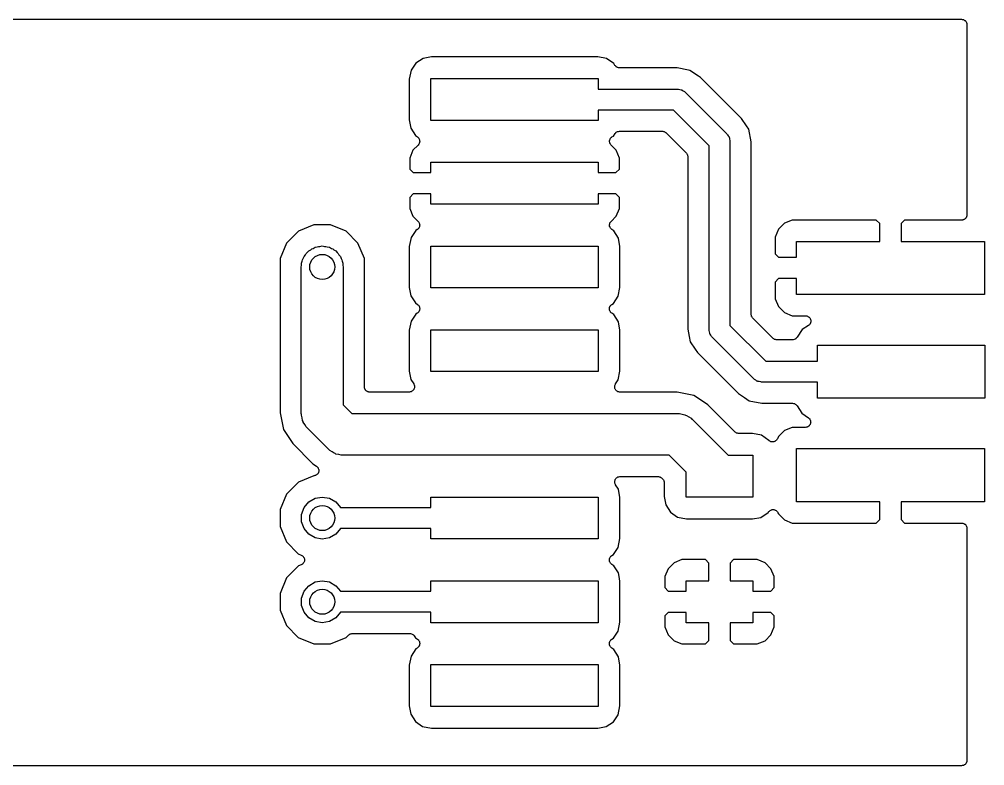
# Model space of a CAD drawing. Extents: x 102 to 201.3, y -111.4 to -93.6.
# Drawn here: x 178.26 to 201.34, y -111.42 to -93.58 of the extents above; entities that cross this region are included whole.
import ezdxf

# ---------------------------------------------------------------- set-up
doc = ezdxf.new("R2010")
doc.units = 0
doc.header["$MEASUREMENT"] = 0
doc.layers.add('BLACK', color=7, linetype='CONTINUOUS')

msp = doc.modelspace()

# ---------------------------------------------------------------- linework, layer by layer
at = {"layer": 'Black'}
for p, q in [((166.951, -93.583), (200.79, -93.583)), ((200.79, -93.583), (200.801, -93.5849)), ((200.801, -93.5849), (200.812, -93.5849)), ((200.812, -93.5849), (200.822, -93.5887)), ((200.822, -93.5887), (200.833, -93.5907)), ((200.833, -93.5907), (200.843, -93.5962)), ((200.843, -93.5962), (200.853, -93.6)), ((200.853, -93.6), (200.862, -93.6072)), ((200.862, -93.6072), (200.872, -93.6127)), ((200.872, -93.6127), (200.879, -93.6212)), ((200.879, -93.6212), (200.887, -93.6284)), ((200.887, -93.6284), (200.893, -93.638)), ((200.893, -93.638), (200.9, -93.6465)), ((200.9, -93.6465), (200.904, -93.6569)), ((200.904, -93.6569), (200.909, -93.6666)), ((200.909, -93.6666), (200.911, -93.6775)), ((200.911, -93.6775), (200.915, -93.6879)), ((200.915, -93.6879), (200.915, -93.6991)), ((200.915, -93.6991), (200.917, -93.71)), ((200.917, -93.71), (200.917, -98.2535)), ((187.739, -94.6288), (187.623, -94.7985)), ((187.913, -94.5171), (187.739, -94.6288)), ((188.112, -94.4796), (187.913, -94.5171)), ((192.087, -94.4796), (188.112, -94.4796)), ((192.301, -94.5229), (192.087, -94.4796)), ((192.471, -94.6389), (192.301, -94.5229)), ((192.5, -94.6837), (192.471, -94.6389)), ((187.623, -94.7985), (187.58, -95.0127)), ((192.513, -94.6977), (192.5, -94.6837)), ((192.525, -94.7123), (192.513, -94.6977)), ((192.528, -94.7138), (192.525, -94.7123)), ((192.53, -94.7161), (192.528, -94.7138)), ((192.547, -94.7248), (192.53, -94.7161)), ((192.563, -94.7343), (192.547, -94.7248)), ((192.566, -94.7349), (192.563, -94.7343)), ((192.569, -94.7363), (192.566, -94.7349)), ((192.588, -94.7387), (192.569, -94.7363)), ((192.607, -94.742), (192.588, -94.7387)), ((193.987, -94.742), (192.607, -94.742)), ((194.258, -94.7957), (193.987, -94.742)), ((194.289, -94.802), (194.258, -94.7957)), ((194.258, -94.7957), (194.258, -94.7957)), ((194.497, -94.9406), (194.289, -94.802)), ((187.58, -95.0127), (187.58, -95.9882)), ((188.1, -96), (188.1, -95)), ((188.1, -95), (192.1, -95)), ((192.1, -95), (192.1, -95.25)), ((194.545, -94.9729), (194.497, -94.9406)), ((195.527, -95.9552), (194.545, -94.9729)), ((192.1, -95.25), (194, -95.25)), ((194, -95.25), (194.011, -95.2519)), ((194.011, -95.2519), (194.022, -95.251)), ((194.022, -95.251), (194.053, -95.2594)), ((194.053, -95.2594), (194.086, -95.2651)), ((194.086, -95.2651), (194.095, -95.2706)), ((194.095, -95.2706), (194.106, -95.2734)), ((194.106, -95.2734), (194.132, -95.2922)), ((194.132, -95.2922), (194.161, -95.3085)), ((194.161, -95.3085), (194.168, -95.3169)), ((194.168, -95.3169), (194.177, -95.3232)), ((194.177, -95.3232), (195.177, -96.3232)), ((193.896, -95.75), (192.1, -95.75)), ((192.1, -95.75), (192.1, -96)), ((194.75, -96.6036), (193.896, -95.75)), ((187.58, -95.9882), (187.617, -96.1875)), ((192.1, -96), (188.1, -96)), ((195.642, -96.1272), (195.527, -95.9552)), ((187.617, -96.1875), (187.729, -96.3611)), ((192.567, -96.2648), (192.571, -96.2627)), ((192.571, -96.2627), (192.588, -96.261)), ((192.588, -96.261), (192.605, -96.258)), ((192.605, -96.258), (193.633, -96.258)), ((193.633, -96.258), (193.639, -96.259)), ((193.639, -96.259), (193.644, -96.2585)), ((193.644, -96.2585), (193.661, -96.2628)), ((193.661, -96.2628), (193.677, -96.2657)), ((195.698, -96.2109), (195.642, -96.1272)), ((195.758, -96.5125), (195.698, -96.2109)), ((187.729, -96.3611), (187.776, -96.3931)), ((187.776, -96.3931), (187.776, -96.3936)), ((187.776, -96.3936), (187.777, -96.3939)), ((187.777, -96.3939), (187.792, -96.409)), ((187.792, -96.409), (187.807, -96.4239)), ((187.807, -96.4239), (187.808, -96.4246)), ((187.808, -96.4246), (187.808, -96.4251)), ((187.808, -96.4251), (187.817, -96.4445)), ((187.817, -96.4445), (187.826, -96.4637)), ((187.826, -96.4637), (187.826, -96.4644)), ((187.826, -96.4644), (187.827, -96.4651)), ((187.827, -96.4651), (187.829, -96.4864)), ((187.829, -96.4864), (187.831, -96.5076)), ((192.37, -96.5052), (192.373, -96.4857)), ((192.373, -96.4857), (192.374, -96.4662)), ((192.374, -96.4662), (192.375, -96.4639)), ((192.375, -96.4639), (192.376, -96.4614)), ((192.376, -96.4614), (192.385, -96.444)), ((192.385, -96.444), (192.393, -96.4262)), ((192.393, -96.4262), (192.395, -96.4244)), ((192.395, -96.4244), (192.396, -96.4222)), ((192.396, -96.4222), (192.41, -96.4089)), ((192.41, -96.4089), (192.424, -96.395)), ((192.424, -96.395), (192.427, -96.394)), ((192.427, -96.394), (192.428, -96.3923)), ((192.428, -96.3923), (192.461, -96.3712)), ((192.461, -96.3712), (192.501, -96.3134)), ((192.501, -96.3134), (192.513, -96.301)), ((192.513, -96.301), (192.524, -96.2877)), ((192.524, -96.2877), (192.528, -96.2853)), ((192.528, -96.2853), (192.531, -96.2818)), ((192.531, -96.2818), (192.547, -96.2743)), ((192.547, -96.2743), (192.562, -96.2657)), ((192.562, -96.2657), (192.567, -96.2648)), ((193.677, -96.2657), (193.682, -96.2685)), ((193.682, -96.2685), (193.687, -96.2699)), ((193.687, -96.2699), (193.701, -96.2794)), ((193.701, -96.2794), (193.715, -96.2877)), ((193.715, -96.2877), (193.719, -96.292)), ((193.719, -96.292), (193.723, -96.2952)), ((193.723, -96.2952), (194.205, -96.7768)), ((195.177, -96.3232), (195.183, -96.3322)), ((195.183, -96.3322), (195.192, -96.3393)), ((195.192, -96.3393), (195.208, -96.3676)), ((195.208, -96.3676), (195.227, -96.3943)), ((195.227, -96.3943), (195.229, -96.405)), ((195.229, -96.405), (195.235, -96.4145)), ((195.235, -96.4145), (195.241, -96.4467)), ((195.241, -96.4467), (195.249, -96.4782)), ((195.249, -96.4782), (195.248, -96.4892)), ((195.248, -96.4892), (195.25, -96.5)), ((187.669, -96.7122), (187.592, -96.899)), ((187.794, -96.5878), (187.669, -96.7122)), ((187.795, -96.5867), (187.794, -96.5872)), ((187.794, -96.5872), (187.794, -96.5878)), ((187.807, -96.5691), (187.795, -96.5867)), ((187.819, -96.5516), (187.807, -96.5691)), ((187.82, -96.5503), (187.819, -96.5509)), ((187.819, -96.5509), (187.819, -96.5516)), ((187.825, -96.5297), (187.82, -96.5503)), ((187.831, -96.509), (187.825, -96.5297)), ((187.831, -96.5076), (187.83, -96.5083)), ((187.83, -96.5083), (187.831, -96.509)), ((192.371, -96.5076), (192.37, -96.5052)), ((192.371, -96.5101), (192.371, -96.5076)), ((192.376, -96.5291), (192.371, -96.5101)), ((192.38, -96.5482), (192.376, -96.5291)), ((192.381, -96.5503), (192.38, -96.5482)), ((192.382, -96.5527), (192.381, -96.5503)), ((192.393, -96.5688), (192.382, -96.5527)), ((192.404, -96.5853), (192.393, -96.5688)), ((192.406, -96.5868), (192.404, -96.5853)), ((192.407, -96.5889), (192.406, -96.5868)), ((192.531, -96.7122), (192.407, -96.5889)), ((192.608, -96.899), (192.531, -96.7122)), ((194.75, -101), (194.75, -96.6036)), ((195.25, -96.5), (195.25, -100.896)), ((195.758, -98.7622), (195.758, -96.5125)), ((187.592, -96.899), (187.592, -97.1616)), ((192.608, -97.1616), (192.608, -96.899)), ((194.205, -96.7768), (194.208, -96.7814)), ((194.208, -96.7814), (194.212, -96.7849)), ((194.212, -96.7849), (194.221, -96.7993)), ((194.221, -96.7993), (194.23, -96.8129)), ((194.23, -96.8129), (194.232, -96.8183)), ((194.232, -96.8183), (194.234, -96.8231)), ((194.234, -96.8231), (194.237, -96.8395)), ((194.237, -96.8395), (194.242, -96.8555)), ((194.242, -96.8555), (194.241, -96.8611)), ((194.241, -96.8611), (194.242, -96.8666)), ((194.242, -96.8666), (194.242, -100.987)), ((187.592, -97.1616), (187.676, -97.246)), ((188.1, -97.246), (188.1, -97)), ((188.1, -97), (192.1, -97)), ((192.1, -97), (192.1, -97.246)), ((192.524, -97.246), (192.608, -97.1616)), ((187.676, -97.246), (188.1, -97.246)), ((192.1, -97.246), (192.524, -97.246)), ((187.676, -97.754), (187.592, -97.8384)), ((187.592, -97.8384), (187.592, -98.101)), ((188.1, -97.754), (187.676, -97.754)), ((188.1, -98), (188.1, -97.754)), ((192.524, -97.754), (192.1, -97.754)), ((192.1, -97.754), (192.1, -98)), ((192.608, -97.8384), (192.524, -97.754)), ((192.608, -98.101), (192.608, -97.8384)), ((187.592, -98.101), (187.669, -98.2878)), ((192.1, -98), (188.1, -98)), ((192.531, -98.2878), (192.608, -98.101)), ((187.669, -98.2878), (187.793, -98.4111)), ((192.406, -98.4122), (192.531, -98.2878)), ((200.887, -98.3351), (200.879, -98.3423)), ((200.893, -98.3255), (200.887, -98.3351)), ((200.9, -98.317), (200.893, -98.3255)), ((200.904, -98.3066), (200.9, -98.317)), ((200.909, -98.2969), (200.904, -98.3066)), ((200.911, -98.286), (200.909, -98.2969)), ((200.915, -98.2756), (200.911, -98.286)), ((200.917, -98.2535), (200.915, -98.2644)), ((200.915, -98.2644), (200.915, -98.2756)), ((185.3, -98.4918), (184.93, -98.645)), ((185.701, -98.4922), (185.3, -98.4918)), ((186.072, -98.646), (185.701, -98.4922)), ((187.793, -98.4111), (187.794, -98.4132)), ((187.794, -98.4132), (187.796, -98.4147)), ((187.796, -98.4147), (187.807, -98.4312)), ((187.807, -98.4312), (187.818, -98.4473)), ((187.815, -98.556), (187.807, -98.5738)), ((187.824, -98.5386), (187.815, -98.556)), ((187.818, -98.4473), (187.819, -98.4497)), ((187.819, -98.4497), (187.82, -98.4518)), ((187.82, -98.4518), (187.824, -98.4709)), ((187.824, -98.4709), (187.829, -98.4899)), ((187.825, -98.5361), (187.824, -98.5386)), ((187.826, -98.5338), (187.825, -98.5361)), ((187.827, -98.5143), (187.826, -98.5338)), ((187.83, -98.4948), (187.827, -98.5143)), ((187.829, -98.4899), (187.829, -98.4924)), ((187.829, -98.4924), (187.83, -98.4948)), ((192.369, -98.491), (192.375, -98.4704)), ((192.37, -98.4917), (192.369, -98.491)), ((192.369, -98.4924), (192.37, -98.4917)), ((192.371, -98.5136), (192.369, -98.4924)), ((192.373, -98.5349), (192.371, -98.5136)), ((192.374, -98.5356), (192.373, -98.5349)), ((192.374, -98.5363), (192.374, -98.5356)), ((192.383, -98.5555), (192.374, -98.5363)), ((192.375, -98.4704), (192.38, -98.4497)), ((192.38, -98.4497), (192.381, -98.4491)), ((192.381, -98.4484), (192.393, -98.4309)), ((192.381, -98.4491), (192.381, -98.4484)), ((192.392, -98.5749), (192.383, -98.5555)), ((192.393, -98.4309), (192.405, -98.4133)), ((192.405, -98.4133), (192.406, -98.4128)), ((192.406, -98.4128), (192.406, -98.4122)), ((196.55, -98.4578), (196.407, -98.6007)), ((196.736, -98.3805), (196.55, -98.4578)), ((198.749, -98.3805), (196.736, -98.3805)), ((198.833, -98.4649), (198.749, -98.3805)), ((198.833, -98.8885), (198.833, -98.4649)), ((199.426, -98.3805), (199.341, -98.4649)), ((199.341, -98.4649), (199.341, -98.8885)), ((200.79, -98.3805), (199.426, -98.3805)), ((200.801, -98.3786), (200.79, -98.3805)), ((200.812, -98.3786), (200.801, -98.3786)), ((200.822, -98.3748), (200.812, -98.3786)), ((200.833, -98.3728), (200.822, -98.3748)), ((200.843, -98.3673), (200.833, -98.3728)), ((200.853, -98.3635), (200.843, -98.3673)), ((200.862, -98.3563), (200.853, -98.3635)), ((200.872, -98.3508), (200.862, -98.3563)), ((200.879, -98.3423), (200.872, -98.3508)), ((184.93, -98.645), (184.646, -98.9283)), ((186.355, -98.9298), (186.072, -98.646)), ((187.623, -98.7985), (187.58, -99.0127)), ((187.739, -98.6288), (187.623, -98.7985)), ((187.772, -98.6077), (187.739, -98.6288)), ((187.773, -98.606), (187.772, -98.6077)), ((187.776, -98.605), (187.773, -98.606)), ((187.79, -98.5911), (187.776, -98.605)), ((187.804, -98.5778), (187.79, -98.5911)), ((187.805, -98.5756), (187.804, -98.5778)), ((187.807, -98.5738), (187.805, -98.5756)), ((192.392, -98.5754), (192.392, -98.5749)), ((192.393, -98.5761), (192.392, -98.5754)), ((192.408, -98.591), (192.393, -98.5761)), ((192.423, -98.6061), (192.408, -98.591)), ((192.424, -98.6064), (192.423, -98.6061)), ((192.424, -98.6069), (192.424, -98.6064)), ((192.471, -98.6389), (192.424, -98.6069)), ((192.583, -98.8125), (192.471, -98.6389)), ((195.758, -100.633), (195.758, -98.7622)), ((196.407, -98.6007), (196.329, -98.7875)), ((196.329, -98.7875), (196.329, -99.1851)), ((184.646, -98.9283), (184.492, -99.2986)), ((185.281, -99.0557), (185.328, -99.0284)), ((185.328, -99.0284), (185.382, -99.0189)), ((185.382, -99.0189), (185.413, -99.0076)), ((185.413, -99.0076), (185.446, -99.0076)), ((185.446, -99.0076), (185.5, -98.9981)), ((185.5, -98.9981), (185.554, -99.0076)), ((185.554, -99.0076), (185.587, -99.0076)), ((185.587, -99.0076), (185.618, -99.0189)), ((185.618, -99.0189), (185.672, -99.0284)), ((185.672, -99.0284), (185.719, -99.0557)), ((186.508, -99.3004), (186.355, -98.9298)), ((187.58, -99.0127), (187.58, -99.9882)), ((188.1, -100), (188.1, -99)), ((188.1, -99), (192.1, -99)), ((192.1, -99), (192.1, -100)), ((192.62, -99.0118), (192.583, -98.8125)), ((192.62, -99.9873), (192.62, -99.0118)), ((196.837, -99.2695), (196.837, -98.8885)), ((196.837, -98.8885), (198.833, -98.8885)), ((199.341, -98.8885), (201.337, -98.8885)), ((201.337, -98.8885), (201.337, -100.158)), ((185.047, -99.3005), (185.065, -99.249)), ((185.065, -99.249), (185.101, -99.2071)), ((185.101, -99.2071), (185.117, -99.1786)), ((185.117, -99.1786), (185.142, -99.1575)), ((185.142, -99.1575), (185.177, -99.1155)), ((185.177, -99.1155), (185.225, -99.0881)), ((185.225, -99.0881), (185.25, -99.067)), ((185.25, -99.067), (185.281, -99.0557)), ((185.719, -99.0557), (185.75, -99.067)), ((185.75, -99.067), (185.775, -99.0881)), ((185.775, -99.0881), (185.823, -99.1155)), ((185.823, -99.1155), (185.858, -99.1575)), ((185.858, -99.1575), (185.883, -99.1786)), ((185.883, -99.1786), (185.899, -99.2071)), ((185.899, -99.2071), (185.935, -99.249)), ((185.935, -99.249), (185.953, -99.3005)), ((196.329, -99.1851), (196.414, -99.2695)), ((184.492, -99.2986), (184.492, -99.7195)), ((185, -99.5), (185.006, -99.4676)), ((185.006, -99.4128), (185.024, -99.3614)), ((185.006, -99.4676), (185.006, -99.4128)), ((185.024, -99.3614), (185.03, -99.329)), ((185.03, -99.329), (185.047, -99.3005)), ((185.953, -99.3005), (185.97, -99.329)), ((185.97, -99.329), (185.976, -99.3614)), ((185.976, -99.3614), (185.994, -99.4128)), ((185.994, -99.4128), (185.994, -99.4676)), ((185.994, -99.4676), (186, -99.5)), ((186.508, -99.5009), (186.508, -99.3004)), ((196.414, -99.2695), (196.837, -99.2695)), ((184.492, -99.7195), (184.492, -99.7198)), ((184.492, -99.7198), (184.492, -99.7204)), ((184.492, -99.7204), (184.492, -99.7241)), ((184.492, -99.7241), (184.492, -99.7253)), ((184.492, -99.7253), (184.492, -102.987)), ((185, -103), (185, -99.5)), ((186, -99.5), (186, -102.793)), ((186.508, -99.501), (186.508, -99.5009)), ((186.508, -99.5009), (186.508, -99.5009)), ((186.508, -102.365), (186.508, -99.501)), ((196.414, -99.7775), (196.329, -99.8619)), ((196.329, -99.8619), (196.329, -100.26)), ((196.837, -99.7775), (196.414, -99.7775)), ((196.837, -100.158), (196.837, -99.7775)), ((187.58, -99.9882), (187.617, -100.187)), ((187.617, -100.187), (187.729, -100.361)), ((192.1, -100), (188.1, -100)), ((192.577, -100.201), (192.62, -99.9873)), ((201.337, -100.158), (196.837, -100.158)), ((187.729, -100.361), (187.777, -100.394)), ((187.777, -100.394), (187.788, -100.404)), ((187.788, -100.404), (187.799, -100.413)), ((187.799, -100.413), (187.803, -100.42)), ((192.399, -100.419), (192.403, -100.412)), ((192.403, -100.412), (192.415, -100.404)), ((192.415, -100.404), (192.426, -100.394)), ((192.426, -100.394), (192.461, -100.371)), ((192.461, -100.371), (192.577, -100.201)), ((196.329, -100.26), (196.407, -100.446)), ((187.739, -100.629), (187.623, -100.799)), ((187.774, -100.606), (187.739, -100.629)), ((187.785, -100.596), (187.774, -100.606)), ((187.797, -100.588), (187.785, -100.596)), ((187.801, -100.581), (187.797, -100.588)), ((187.807, -100.576), (187.801, -100.581)), ((187.803, -100.42), (187.809, -100.425)), ((187.813, -100.563), (187.807, -100.576)), ((187.809, -100.425), (187.815, -100.438)), ((187.821, -100.551), (187.813, -100.563)), ((187.815, -100.438), (187.823, -100.45)), ((187.823, -100.544), (187.821, -100.551)), ((187.823, -100.45), (187.825, -100.458)), ((187.827, -100.537), (187.823, -100.544)), ((187.825, -100.458), (187.828, -100.465)), ((187.829, -100.523), (187.827, -100.537)), ((187.828, -100.465), (187.829, -100.479)), ((187.829, -100.479), (187.833, -100.493)), ((187.832, -100.509), (187.829, -100.523)), ((187.833, -100.493), (187.832, -100.501)), ((187.832, -100.501), (187.832, -100.509)), ((192.367, -100.507), (192.368, -100.499)), ((192.371, -100.521), (192.367, -100.507)), ((192.368, -100.491), (192.371, -100.477)), ((192.368, -100.499), (192.368, -100.491)), ((192.371, -100.477), (192.373, -100.463)), ((192.372, -100.535), (192.371, -100.521)), ((192.375, -100.542), (192.372, -100.535)), ((192.373, -100.463), (192.377, -100.456)), ((192.377, -100.55), (192.375, -100.542)), ((192.377, -100.456), (192.379, -100.449)), ((192.385, -100.562), (192.377, -100.55)), ((192.379, -100.449), (192.387, -100.437)), ((192.391, -100.575), (192.385, -100.562)), ((192.387, -100.437), (192.393, -100.424)), ((192.397, -100.58), (192.391, -100.575)), ((192.393, -100.424), (192.399, -100.419)), ((192.401, -100.587), (192.397, -100.58)), ((192.412, -100.596), (192.401, -100.587)), ((192.423, -100.606), (192.412, -100.596)), ((192.471, -100.639), (192.423, -100.606)), ((192.583, -100.813), (192.471, -100.639)), ((195.759, -100.639), (195.758, -100.633)), ((195.758, -100.644), (195.759, -100.639)), ((195.763, -100.661), (195.758, -100.644)), ((196.407, -100.446), (196.55, -100.589)), ((196.55, -100.589), (196.736, -100.666)), ((187.623, -100.799), (187.58, -101.013)), ((192.62, -101.012), (192.583, -100.813)), ((195.766, -100.677), (195.763, -100.661)), ((195.768, -100.682), (195.766, -100.677)), ((195.77, -100.687), (195.768, -100.682)), ((195.779, -100.701), (195.77, -100.687)), ((195.788, -100.715), (195.779, -100.701)), ((195.792, -100.719), (195.788, -100.715)), ((195.795, -100.723), (195.792, -100.719)), ((196.277, -101.205), (195.795, -100.723)), ((196.736, -100.666), (197.057, -100.666)), ((197.057, -100.666), (197.065, -100.668)), ((197.065, -100.668), (197.073, -100.668)), ((197.073, -100.668), (197.086, -100.672)), ((197.086, -100.672), (197.1, -100.674)), ((197.1, -100.674), (197.107, -100.678)), ((197.107, -100.678), (197.115, -100.681)), ((197.115, -100.681), (197.126, -100.689)), ((197.126, -100.689), (197.139, -100.696)), ((197.139, -100.696), (197.144, -100.702)), ((197.148, -100.88), (197.139, -100.891)), ((197.144, -100.702), (197.15, -100.707)), ((197.158, -100.87), (197.148, -100.88)), ((197.15, -100.707), (197.158, -100.719)), ((197.158, -100.719), (197.167, -100.73)), ((197.162, -100.863), (197.158, -100.87)), ((197.167, -100.857), (197.162, -100.863)), ((197.167, -100.73), (197.17, -100.738)), ((197.172, -100.844), (197.167, -100.857)), ((197.17, -100.738), (197.174, -100.744)), ((197.178, -100.831), (197.172, -100.844)), ((197.174, -100.744), (197.177, -100.758)), ((197.177, -100.758), (197.182, -100.771)), ((197.179, -100.823), (197.178, -100.831)), ((197.182, -100.816), (197.179, -100.823)), ((197.182, -100.771), (197.182, -100.78)), ((197.182, -100.78), (197.184, -100.787)), ((197.184, -100.787), (197.182, -100.801)), ((197.182, -100.801), (197.182, -100.816)), ((187.58, -101.013), (187.58, -101.988)), ((188.1, -102), (188.1, -101)), ((188.1, -101), (192.1, -101)), ((192.1, -101), (192.1, -102)), ((192.62, -101.987), (192.62, -101.012)), ((194.242, -100.987), (194.276, -101.158)), ((194.752, -101.011), (194.75, -101)), ((194.751, -101.022), (194.752, -101.011)), ((194.759, -101.053), (194.751, -101.022)), ((194.765, -101.086), (194.759, -101.053)), ((194.771, -101.095), (194.765, -101.086)), ((194.773, -101.106), (194.771, -101.095)), ((194.792, -101.132), (194.773, -101.106)), ((195.25, -100.896), (196.104, -101.75)), ((196.98, -100.994), (196.855, -101.177)), ((197.126, -100.9), (196.98, -100.994)), ((197.132, -100.895), (197.126, -100.9)), ((197.139, -100.891), (197.132, -100.895)), ((194.276, -101.158), (194.302, -101.289)), ((194.302, -101.289), (194.421, -101.468)), ((194.808, -101.161), (194.792, -101.132)), ((194.817, -101.168), (194.808, -101.161)), ((194.823, -101.177), (194.817, -101.168)), ((195.823, -102.177), (194.823, -101.177)), ((196.281, -101.208), (196.277, -101.205)), ((196.285, -101.212), (196.281, -101.208)), ((196.299, -101.221), (196.285, -101.212)), ((196.313, -101.23), (196.299, -101.221)), ((196.318, -101.232), (196.313, -101.23)), ((196.323, -101.234), (196.318, -101.232)), ((196.339, -101.237), (196.323, -101.234)), ((196.356, -101.242), (196.339, -101.237)), ((196.361, -101.241), (196.356, -101.242)), ((196.367, -101.242), (196.361, -101.241)), ((196.745, -101.242), (196.367, -101.242)), ((196.765, -101.238), (196.745, -101.242)), ((196.785, -101.235), (196.765, -101.238)), ((196.787, -101.235), (196.785, -101.235)), ((196.788, -101.234), (196.787, -101.235)), ((196.806, -101.224), (196.788, -101.234)), ((196.824, -101.214), (196.806, -101.224)), ((196.825, -101.213), (196.824, -101.214)), ((196.826, -101.212), (196.825, -101.213)), ((196.839, -101.197), (196.826, -101.212)), ((196.853, -101.181), (196.839, -101.197)), ((196.854, -101.18), (196.853, -101.181)), ((196.855, -101.178), (196.854, -101.18)), ((196.855, -101.177), (196.855, -101.178)), ((194.421, -101.468), (194.473, -101.545)), ((194.473, -101.545), (195.455, -102.527)), ((197.341, -101.75), (197.341, -101.365)), ((197.341, -101.365), (201.341, -101.365)), ((201.341, -101.365), (201.341, -102.635)), ((196.104, -101.75), (197.341, -101.75)), ((187.58, -101.988), (187.617, -102.187)), ((192.1, -102), (188.1, -102)), ((192.577, -102.201), (192.62, -101.987)), ((187.617, -102.187), (187.687, -102.296)), ((192.514, -102.293), (192.577, -102.201)), ((195.832, -102.183), (195.823, -102.177)), ((195.839, -102.192), (195.832, -102.183)), ((195.868, -102.208), (195.839, -102.192)), ((195.894, -102.227), (195.868, -102.208)), ((195.905, -102.229), (195.894, -102.227)), ((195.914, -102.235), (195.905, -102.229)), ((195.947, -102.241), (195.914, -102.235)), ((195.978, -102.249), (195.947, -102.241)), ((195.989, -102.248), (195.978, -102.249)), ((196, -102.25), (195.989, -102.248)), ((197.341, -102.25), (196, -102.25)), ((197.341, -102.635), (197.341, -102.25)), ((186.51, -102.376), (186.508, -102.365)), ((186.51, -102.387), (186.51, -102.376)), ((186.514, -102.397), (186.51, -102.387)), ((186.516, -102.408), (186.514, -102.397)), ((186.521, -102.418), (186.516, -102.408)), ((186.525, -102.428), (186.521, -102.418)), ((186.532, -102.437), (186.525, -102.428)), ((186.538, -102.447), (186.532, -102.437)), ((186.546, -102.454), (186.538, -102.447)), ((186.553, -102.462), (186.546, -102.454)), ((186.563, -102.468), (186.553, -102.462)), ((186.571, -102.475), (186.563, -102.468)), ((186.582, -102.479), (186.571, -102.475)), ((186.592, -102.484), (186.582, -102.479)), ((186.603, -102.486), (186.592, -102.484)), ((186.613, -102.49), (186.603, -102.486)), ((186.624, -102.49), (186.613, -102.49)), ((186.635, -102.492), (186.624, -102.49)), ((187.58, -102.492), (186.635, -102.492)), ((187.583, -102.491), (187.58, -102.492)), ((187.586, -102.492), (187.583, -102.491)), ((187.605, -102.488), (187.586, -102.492)), ((187.624, -102.484), (187.605, -102.488)), ((187.626, -102.483), (187.624, -102.484)), ((187.629, -102.482), (187.626, -102.483)), ((187.645, -102.472), (187.629, -102.482)), ((187.662, -102.462), (187.645, -102.472)), ((187.664, -102.46), (187.662, -102.462)), ((187.667, -102.458), (187.664, -102.46)), ((187.678, -102.443), (187.667, -102.458)), ((187.69, -102.428), (187.678, -102.443)), ((187.687, -102.296), (187.688, -102.299)), ((187.688, -102.299), (187.69, -102.301)), ((187.69, -102.301), (187.697, -102.319)), ((187.691, -102.426), (187.69, -102.428)), ((187.693, -102.423), (187.691, -102.426)), ((187.699, -102.405), (187.693, -102.423)), ((187.697, -102.319), (187.704, -102.337)), ((187.705, -102.387), (187.699, -102.405)), ((187.704, -102.337), (187.704, -102.34)), ((187.704, -102.34), (187.705, -102.343)), ((187.705, -102.343), (187.705, -102.362)), ((187.705, -102.362), (187.706, -102.381)), ((187.706, -102.381), (187.705, -102.384)), ((187.705, -102.384), (187.705, -102.387)), ((192.493, -102.378), (192.494, -102.36)), ((192.494, -102.382), (192.493, -102.378)), ((192.494, -102.343), (192.496, -102.338)), ((192.494, -102.36), (192.494, -102.343)), ((192.494, -102.387), (192.494, -102.382)), ((192.5, -102.403), (192.494, -102.387)), ((192.496, -102.334), (192.503, -102.318)), ((192.496, -102.338), (192.496, -102.334)), ((192.505, -102.42), (192.5, -102.403)), ((192.503, -102.318), (192.509, -102.301)), ((192.507, -102.424), (192.505, -102.42)), ((192.509, -102.428), (192.507, -102.424)), ((192.509, -102.301), (192.512, -102.298)), ((192.52, -102.442), (192.509, -102.428)), ((192.512, -102.298), (192.514, -102.293)), ((192.53, -102.456), (192.52, -102.442)), ((192.534, -102.459), (192.53, -102.456)), ((192.538, -102.462), (192.534, -102.459)), ((192.553, -102.471), (192.538, -102.462)), ((192.567, -102.481), (192.553, -102.471)), ((192.572, -102.482), (192.567, -102.481)), ((192.576, -102.484), (192.572, -102.482)), ((192.593, -102.487), (192.576, -102.484)), ((192.61, -102.492), (192.593, -102.487)), ((192.614, -102.491), (192.61, -102.492)), ((192.619, -102.492), (192.614, -102.491)), ((193.987, -102.492), (192.619, -102.492)), ((194.385, -102.571), (193.987, -102.492)), ((194.639, -102.741), (194.385, -102.571)), ((195.455, -102.527), (195.596, -102.621)), ((195.596, -102.621), (195.596, -102.621)), ((195.596, -102.621), (195.711, -102.698)), ((195.711, -102.698), (196.013, -102.758)), ((201.341, -102.635), (197.341, -102.635)), ((186, -102.793), (186.207, -103)), ((194.722, -102.796), (194.639, -102.741)), ((194.639, -102.741), (194.639, -102.741)), ((195.368, -103.442), (194.722, -102.796)), ((196.013, -102.758), (196.748, -102.758)), ((196.748, -102.758), (196.767, -102.761)), ((196.767, -102.761), (196.785, -102.764)), ((196.785, -102.764), (196.788, -102.765)), ((196.788, -102.765), (196.791, -102.766)), ((196.791, -102.766), (196.808, -102.775)), ((196.808, -102.775), (196.825, -102.784)), ((196.825, -102.784), (196.827, -102.786)), ((196.827, -102.786), (196.829, -102.788)), ((196.829, -102.788), (196.842, -102.802)), ((196.842, -102.802), (196.855, -102.816)), ((196.855, -102.816), (196.97, -102.996)), ((184.492, -102.987), (184.571, -103.385)), ((185.004, -103.022), (185, -103)), ((185.002, -103.044), (185.004, -103.022)), ((185.019, -103.107), (185.002, -103.044)), ((185.03, -103.171), (185.019, -103.107)), ((185.041, -103.19), (185.03, -103.171)), ((186.207, -103), (190.5, -103)), ((190.5, -103), (192.1, -103)), ((192.1, -103), (194, -103)), ((194, -103), (194.022, -103.004)), ((194.022, -103.004), (194.044, -103.002)), ((194.044, -103.002), (194.107, -103.019)), ((194.107, -103.019), (194.171, -103.03)), ((194.171, -103.03), (194.19, -103.041)), ((194.19, -103.041), (194.211, -103.047)), ((194.211, -103.047), (194.265, -103.084)), ((194.265, -103.084), (194.321, -103.117)), ((194.321, -103.117), (194.336, -103.134)), ((194.336, -103.134), (194.354, -103.146)), ((194.354, -103.146), (195.207, -104)), ((196.97, -102.996), (197.125, -103.102)), ((197.125, -103.102), (197.129, -103.106)), ((197.129, -103.106), (197.135, -103.109)), ((197.135, -103.109), (197.145, -103.121)), ((197.145, -103.121), (197.156, -103.132)), ((197.156, -103.132), (197.159, -103.138)), ((197.159, -103.138), (197.163, -103.143)), ((197.163, -103.143), (197.169, -103.158)), ((197.169, -103.158), (197.175, -103.172)), ((197.175, -103.172), (197.176, -103.179)), ((197.176, -103.179), (197.178, -103.184)), ((197.178, -103.184), (197.178, -103.2)), ((184.571, -103.385), (184.733, -103.627)), ((185.047, -103.211), (185.041, -103.19)), ((185.084, -103.265), (185.047, -103.211)), ((185.117, -103.321), (185.084, -103.265)), ((185.134, -103.336), (185.117, -103.321)), ((185.146, -103.354), (185.134, -103.336)), ((185.646, -103.854), (185.146, -103.354)), ((196.55, -103.411), (196.407, -103.554)), ((196.736, -103.334), (196.55, -103.411)), ((197.053, -103.334), (196.736, -103.334)), ((197.059, -103.332), (197.053, -103.334)), ((197.066, -103.333), (197.059, -103.332)), ((197.081, -103.329), (197.066, -103.333)), ((197.097, -103.326), (197.081, -103.329)), ((197.102, -103.323), (197.097, -103.326)), ((197.108, -103.321), (197.102, -103.323)), ((197.121, -103.312), (197.108, -103.321)), ((197.135, -103.304), (197.121, -103.312)), ((197.139, -103.299), (197.135, -103.304)), ((197.144, -103.295), (197.139, -103.299)), ((197.153, -103.282), (197.144, -103.295)), ((197.163, -103.27), (197.153, -103.282)), ((197.165, -103.264), (197.163, -103.27)), ((197.169, -103.259), (197.165, -103.264)), ((197.173, -103.243), (197.169, -103.259)), ((197.178, -103.229), (197.173, -103.243)), ((197.178, -103.2), (197.18, -103.216)), ((197.18, -103.216), (197.178, -103.222)), ((197.178, -103.222), (197.178, -103.229)), ((184.733, -103.627), (184.733, -103.627)), ((184.733, -103.627), (184.796, -103.722)), ((195.372, -103.446), (195.368, -103.442)), ((195.376, -103.45), (195.372, -103.446)), ((195.39, -103.458), (195.376, -103.45)), ((195.404, -103.468), (195.39, -103.458)), ((195.409, -103.469), (195.404, -103.468)), ((195.414, -103.472), (195.409, -103.469)), ((195.431, -103.475), (195.414, -103.472)), ((195.447, -103.479), (195.431, -103.475)), ((195.452, -103.479), (195.447, -103.479)), ((195.458, -103.48), (195.452, -103.479)), ((195.787, -103.48), (195.458, -103.48)), ((196.001, -103.523), (195.787, -103.48)), ((196.182, -103.647), (196.001, -103.523)), ((196.192, -103.657), (196.182, -103.647)), ((196.355, -103.649), (196.341, -103.658)), ((196.358, -103.645), (196.355, -103.649)), ((196.362, -103.641), (196.358, -103.645)), ((196.371, -103.627), (196.362, -103.641)), ((196.382, -103.614), (196.371, -103.627)), ((196.383, -103.609), (196.382, -103.614)), ((196.386, -103.604), (196.383, -103.609)), ((196.407, -103.554), (196.386, -103.604)), ((184.796, -103.722), (185.278, -104.204)), ((185.664, -103.866), (185.646, -103.854)), ((185.679, -103.883), (185.664, -103.866)), ((196.196, -103.659), (196.192, -103.657)), ((196.2, -103.663), (196.196, -103.659)), ((196.216, -103.669), (196.2, -103.663)), ((196.231, -103.677), (196.216, -103.669)), ((196.236, -103.678), (196.231, -103.677)), ((196.241, -103.68), (196.236, -103.678)), ((196.258, -103.68), (196.241, -103.68)), ((196.275, -103.682), (196.258, -103.68)), ((196.28, -103.681), (196.275, -103.682)), ((196.285, -103.681), (196.28, -103.681)), ((196.301, -103.676), (196.285, -103.681)), ((196.318, -103.673), (196.301, -103.676)), ((196.322, -103.67), (196.318, -103.673)), ((196.327, -103.668), (196.322, -103.67)), ((196.341, -103.658), (196.327, -103.668)), ((196.837, -105.111), (196.837, -103.841)), ((196.837, -103.841), (201.337, -103.841)), ((201.337, -103.841), (201.337, -105.111)), ((185.735, -103.916), (185.679, -103.883)), ((185.789, -103.953), (185.735, -103.916)), ((185.81, -103.959), (185.789, -103.953)), ((185.829, -103.97), (185.81, -103.959)), ((185.893, -103.981), (185.829, -103.97)), ((185.956, -103.998), (185.893, -103.981)), ((185.978, -103.996), (185.956, -103.998)), ((186, -104), (185.978, -103.996)), ((188.1, -104), (186, -104)), ((190.5, -104), (188.1, -104)), ((192.1, -104), (190.5, -104)), ((193.793, -104), (192.1, -104)), ((194.2, -104.407), (193.793, -104)), ((195.207, -104), (195.8, -104)), ((195.8, -104), (195.8, -105)), ((185.278, -104.204), (185.361, -104.259)), ((185.361, -104.259), (185.366, -104.264)), ((185.366, -104.264), (185.372, -104.268)), ((185.372, -104.268), (185.382, -104.279)), ((185.382, -104.279), (185.393, -104.29)), ((185.393, -104.29), (185.396, -104.296)), ((185.396, -104.296), (185.401, -104.301)), ((185.401, -104.301), (185.406, -104.316)), ((185.406, -104.316), (185.413, -104.329)), ((185.413, -104.329), (185.413, -104.336)), ((185.413, -104.336), (185.416, -104.343)), ((185.416, -104.343), (185.416, -104.358)), ((185.303, -104.491), (184.93, -104.645)), ((185.304, -104.491), (185.303, -104.491)), ((185.319, -104.487), (185.304, -104.491)), ((185.334, -104.484), (185.319, -104.487)), ((185.34, -104.481), (185.334, -104.484)), ((185.347, -104.479), (185.34, -104.481)), ((185.359, -104.47), (185.347, -104.479)), ((185.372, -104.462), (185.359, -104.47)), ((185.377, -104.457), (185.372, -104.462)), ((185.382, -104.453), (185.377, -104.457)), ((185.391, -104.44), (185.382, -104.453)), ((185.401, -104.428), (185.391, -104.44)), ((185.403, -104.422), (185.401, -104.428)), ((185.407, -104.416), (185.403, -104.422)), ((185.41, -104.401), (185.407, -104.416)), ((185.416, -104.387), (185.41, -104.401)), ((185.416, -104.358), (185.417, -104.373)), ((185.417, -104.373), (185.416, -104.38)), ((185.416, -104.38), (185.416, -104.387)), ((192.507, -104.577), (192.509, -104.574)), ((192.509, -104.574), (192.51, -104.572)), ((192.51, -104.572), (192.522, -104.557)), ((192.522, -104.557), (192.533, -104.542)), ((192.533, -104.542), (192.536, -104.54)), ((192.536, -104.54), (192.538, -104.538)), ((192.538, -104.538), (192.555, -104.528)), ((192.555, -104.528), (192.571, -104.518)), ((192.571, -104.518), (192.574, -104.517)), ((192.574, -104.517), (192.576, -104.516)), ((192.576, -104.516), (192.595, -104.512)), ((192.595, -104.512), (192.614, -104.508)), ((192.614, -104.508), (192.617, -104.509)), ((192.617, -104.509), (192.62, -104.508)), ((192.62, -104.508), (193.53, -104.508)), ((193.53, -104.508), (193.535, -104.509)), ((193.535, -104.509), (193.541, -104.508)), ((193.541, -104.508), (193.557, -104.513)), ((193.557, -104.513), (193.573, -104.516)), ((193.573, -104.516), (193.578, -104.518)), ((193.578, -104.518), (193.584, -104.52)), ((193.584, -104.52), (193.597, -104.529)), ((193.597, -104.529), (193.612, -104.538)), ((193.612, -104.538), (193.615, -104.542)), ((193.615, -104.542), (193.62, -104.545)), ((193.62, -104.545), (193.642, -104.568)), ((193.642, -104.568), (193.646, -104.572)), ((193.646, -104.572), (193.65, -104.576)), ((194.2, -105), (194.2, -104.407)), ((184.93, -104.645), (184.646, -104.928)), ((192.494, -104.619), (192.495, -104.616)), ((192.495, -104.638), (192.494, -104.619)), ((192.495, -104.613), (192.501, -104.595)), ((192.495, -104.616), (192.495, -104.613)), ((192.495, -104.657), (192.495, -104.638)), ((192.496, -104.66), (192.495, -104.657)), ((192.496, -104.663), (192.496, -104.66)), ((192.503, -104.681), (192.496, -104.663)), ((192.501, -104.595), (192.507, -104.577)), ((192.51, -104.698), (192.503, -104.681)), ((192.512, -104.701), (192.51, -104.698)), ((192.513, -104.704), (192.512, -104.701)), ((192.583, -104.813), (192.513, -104.704)), ((193.65, -104.576), (193.658, -104.59)), ((193.658, -104.59), (193.668, -104.604)), ((193.668, -104.604), (193.669, -104.609)), ((193.669, -104.609), (193.672, -104.614)), ((193.672, -104.614), (193.675, -104.631)), ((193.675, -104.631), (193.679, -104.647)), ((193.679, -104.647), (193.679, -104.652)), ((193.679, -104.652), (193.68, -104.658)), ((193.68, -104.658), (193.68, -104.988)), ((184.646, -104.928), (184.492, -105.299)), ((185.177, -105.116), (185.328, -105.028)), ((185.328, -105.028), (185.5, -104.998)), ((185.5, -104.998), (185.672, -105.028)), ((185.672, -105.028), (185.823, -105.116)), ((188.1, -105.25), (188.1, -105)), ((188.1, -105), (192.1, -105)), ((192.1, -105), (192.1, -106)), ((192.62, -105.012), (192.583, -104.813)), ((192.62, -105.987), (192.62, -105.012)), ((193.68, -104.988), (193.717, -105.187)), ((195.8, -105), (194.2, -105)), ((185.006, -105.413), (185.065, -105.249)), ((185.065, -105.249), (185.177, -105.116)), ((185.823, -105.116), (185.935, -105.249)), ((185.935, -105.249), (185.935, -105.25)), ((185.935, -105.25), (188.1, -105.25)), ((193.717, -105.187), (193.829, -105.361)), ((198.833, -105.111), (196.837, -105.111)), ((198.833, -105.535), (198.833, -105.111)), ((201.337, -105.111), (199.341, -105.111)), ((199.341, -105.111), (199.341, -105.535)), ((184.492, -105.299), (184.492, -105.7)), ((185.006, -105.587), (185.006, -105.413)), ((193.829, -105.361), (193.999, -105.477)), ((193.999, -105.477), (194.213, -105.52)), ((195.788, -105.52), (195.987, -105.483)), ((195.987, -105.483), (196.161, -105.371)), ((196.161, -105.371), (196.174, -105.352)), ((196.174, -105.352), (196.177, -105.349)), ((196.177, -105.349), (196.179, -105.346)), ((196.179, -105.346), (196.192, -105.333)), ((196.192, -105.333), (196.205, -105.32)), ((196.205, -105.32), (196.208, -105.319)), ((196.208, -105.319), (196.211, -105.316)), ((196.211, -105.316), (196.228, -105.309)), ((196.228, -105.309), (196.245, -105.301)), ((196.245, -105.301), (196.249, -105.301)), ((196.249, -105.301), (196.252, -105.299)), ((196.252, -105.299), (196.27, -105.298)), ((196.27, -105.298), (196.289, -105.297)), ((196.289, -105.297), (196.292, -105.298)), ((196.292, -105.298), (196.296, -105.297)), ((196.296, -105.297), (196.314, -105.303)), ((196.314, -105.303), (196.332, -105.308)), ((196.332, -105.308), (196.335, -105.31)), ((196.335, -105.31), (196.338, -105.311)), ((196.338, -105.311), (196.353, -105.322)), ((196.353, -105.322), (196.368, -105.332)), ((196.368, -105.332), (196.37, -105.335)), ((196.37, -105.335), (196.373, -105.337)), ((196.373, -105.337), (196.383, -105.353)), ((196.383, -105.353), (196.394, -105.368)), ((196.394, -105.368), (196.395, -105.372)), ((196.395, -105.372), (196.397, -105.375)), ((196.397, -105.375), (196.407, -105.399)), ((196.407, -105.399), (196.55, -105.542)), ((184.492, -105.7), (184.645, -106.07)), ((185.065, -105.751), (185.006, -105.587)), ((194.213, -105.52), (195.788, -105.52)), ((196.55, -105.542), (196.736, -105.62)), ((196.736, -105.62), (198.749, -105.62)), ((198.749, -105.62), (198.833, -105.535)), ((199.341, -105.535), (199.426, -105.62)), ((199.426, -105.62), (200.79, -105.62)), ((200.79, -105.62), (200.801, -105.621)), ((200.801, -105.621), (200.812, -105.621)), ((200.812, -105.621), (200.822, -105.625)), ((200.822, -105.625), (200.833, -105.627)), ((200.833, -105.627), (200.843, -105.633)), ((200.843, -105.633), (200.853, -105.637)), ((200.853, -105.637), (200.862, -105.644)), ((200.862, -105.644), (200.872, -105.649)), ((200.872, -105.649), (200.879, -105.658)), ((200.879, -105.658), (200.887, -105.665)), ((200.887, -105.665), (200.893, -105.674)), ((200.893, -105.674), (200.9, -105.683)), ((200.9, -105.683), (200.904, -105.693)), ((200.904, -105.693), (200.909, -105.703)), ((200.909, -105.703), (200.911, -105.714)), ((200.911, -105.714), (200.915, -105.724)), ((200.915, -105.724), (200.915, -105.736)), ((185.177, -105.884), (185.065, -105.751)), ((185.328, -105.972), (185.177, -105.884)), ((185.823, -105.884), (185.672, -105.972)), ((185.935, -105.751), (185.823, -105.884)), ((188.1, -105.75), (185.935, -105.75)), ((185.935, -105.75), (185.935, -105.751)), ((188.1, -106), (188.1, -105.75)), ((200.915, -105.736), (200.917, -105.746)), ((200.917, -105.746), (200.917, -111.29)), ((184.645, -106.07), (184.928, -106.354)), ((185.5, -106.002), (185.328, -105.972)), ((185.672, -105.972), (185.5, -106.002)), ((192.1, -106), (188.1, -106)), ((192.577, -106.201), (192.62, -105.987)), ((184.928, -106.354), (184.997, -106.383)), ((184.997, -106.383), (185.011, -106.392)), ((185.011, -106.392), (185.026, -106.399)), ((185.026, -106.399), (185.029, -106.403)), ((185.029, -106.403), (185.034, -106.406)), ((185.034, -106.406), (185.044, -106.419)), ((185.044, -106.419), (185.055, -106.432)), ((192.393, -106.424), (192.399, -106.419)), ((192.399, -106.419), (192.403, -106.412)), ((192.403, -106.412), (192.415, -106.404)), ((192.415, -106.404), (192.426, -106.394)), ((192.426, -106.394), (192.461, -106.371)), ((192.461, -106.371), (192.577, -106.201)), ((184.93, -106.645), (184.646, -106.928)), ((184.997, -106.617), (184.93, -106.645)), ((185.011, -106.608), (184.997, -106.617)), ((185.026, -106.601), (185.011, -106.608)), ((185.029, -106.597), (185.026, -106.601)), ((185.034, -106.594), (185.029, -106.597)), ((185.044, -106.58), (185.034, -106.594)), ((185.055, -106.568), (185.044, -106.58)), ((185.055, -106.432), (185.058, -106.437)), ((185.058, -106.563), (185.055, -106.568)), ((185.058, -106.437), (185.061, -106.441)), ((185.061, -106.559), (185.058, -106.563)), ((185.061, -106.441), (185.066, -106.457)), ((185.066, -106.543), (185.061, -106.559)), ((185.066, -106.457), (185.072, -106.472)), ((185.072, -106.527), (185.066, -106.543)), ((185.072, -106.472), (185.073, -106.478)), ((185.073, -106.522), (185.072, -106.527)), ((185.073, -106.478), (185.074, -106.483)), ((185.074, -106.517), (185.073, -106.522)), ((185.074, -106.483), (185.074, -106.5)), ((185.074, -106.5), (185.074, -106.517)), ((192.367, -106.507), (192.368, -106.499)), ((192.371, -106.521), (192.367, -106.507)), ((192.368, -106.491), (192.371, -106.477)), ((192.368, -106.499), (192.368, -106.491)), ((192.371, -106.477), (192.373, -106.463)), ((192.372, -106.535), (192.371, -106.521)), ((192.375, -106.542), (192.372, -106.535)), ((192.373, -106.463), (192.377, -106.456)), ((192.377, -106.55), (192.375, -106.542)), ((192.377, -106.456), (192.379, -106.449)), ((192.385, -106.562), (192.377, -106.55)), ((192.379, -106.449), (192.387, -106.437)), ((192.391, -106.575), (192.385, -106.562)), ((192.387, -106.437), (192.393, -106.424)), ((192.397, -106.58), (192.391, -106.575)), ((192.401, -106.587), (192.397, -106.58)), ((192.412, -106.596), (192.401, -106.587)), ((192.423, -106.606), (192.412, -106.596)), ((192.471, -106.639), (192.423, -106.606)), ((192.583, -106.813), (192.471, -106.639)), ((193.912, -106.569), (193.769, -106.712)), ((194.099, -106.492), (193.912, -106.569)), ((194.662, -106.492), (194.099, -106.492)), ((194.746, -106.576), (194.662, -106.492)), ((194.746, -107), (194.746, -106.576)), ((195.338, -106.492), (195.254, -106.576)), ((195.254, -106.576), (195.254, -107)), ((195.901, -106.492), (195.338, -106.492)), ((196.088, -106.569), (195.901, -106.492)), ((196.231, -106.712), (196.088, -106.569)), ((192.599, -106.897), (192.583, -106.813)), ((193.769, -106.712), (193.692, -106.899)), ((196.308, -106.899), (196.231, -106.712)), ((184.646, -106.928), (184.492, -107.299)), ((185.177, -107.116), (185.328, -107.028)), ((185.328, -107.028), (185.5, -106.998)), ((185.5, -106.998), (185.672, -107.028)), ((185.672, -107.028), (185.823, -107.116)), ((188.1, -107.25), (188.1, -107)), ((188.1, -107), (192.1, -107)), ((192.1, -107), (192.1, -108)), ((192.62, -107.012), (192.599, -106.897)), ((192.62, -107.786), (192.62, -107.012)), ((193.692, -106.899), (193.692, -107.162)), ((194.2, -107.246), (194.2, -107)), ((194.2, -107), (194.746, -107)), ((195.254, -107), (195.8, -107)), ((195.8, -107), (195.8, -107.246)), ((196.308, -107.162), (196.308, -106.899)), ((184.492, -107.299), (184.492, -107.7)), ((185.006, -107.413), (185.065, -107.249)), ((185.065, -107.249), (185.177, -107.116)), ((185.823, -107.116), (185.935, -107.249)), ((185.935, -107.249), (185.935, -107.25)), ((185.935, -107.25), (188.1, -107.25)), ((193.692, -107.162), (193.776, -107.246)), ((193.776, -107.246), (194.2, -107.246)), ((195.8, -107.246), (196.224, -107.246)), ((196.224, -107.246), (196.308, -107.162)), ((185.006, -107.587), (185.006, -107.413)), ((184.492, -107.7), (184.645, -108.07)), ((185.065, -107.751), (185.006, -107.587)), ((185.177, -107.884), (185.065, -107.751)), ((185.935, -107.751), (185.823, -107.884)), ((188.1, -107.75), (185.935, -107.75)), ((185.935, -107.75), (185.935, -107.751)), ((188.1, -108), (188.1, -107.75)), ((192.62, -107.987), (192.62, -107.786)), ((193.776, -107.754), (193.692, -107.838)), ((194.2, -107.754), (193.776, -107.754)), ((194.2, -108), (194.2, -107.754)), ((195.8, -107.754), (195.8, -108)), ((196.224, -107.754), (195.8, -107.754)), ((196.308, -107.838), (196.224, -107.754)), ((185.328, -107.972), (185.177, -107.884)), ((185.5, -108.002), (185.328, -107.972)), ((185.672, -107.972), (185.5, -108.002)), ((185.823, -107.884), (185.672, -107.972)), ((192.1, -108), (188.1, -108)), ((192.577, -108.201), (192.62, -107.987)), ((193.692, -107.838), (193.692, -108.101)), ((194.746, -108), (194.2, -108)), ((194.746, -108.424), (194.746, -108)), ((195.8, -108), (195.254, -108)), ((195.254, -108), (195.254, -108.424)), ((196.308, -108.101), (196.308, -107.838)), ((184.645, -108.07), (184.928, -108.354)), ((186.172, -108.268), (186.177, -108.266)), ((186.177, -108.266), (186.193, -108.263)), ((186.193, -108.263), (186.209, -108.258)), ((186.209, -108.258), (186.215, -108.259)), ((186.215, -108.259), (186.22, -108.258)), ((186.22, -108.258), (187.593, -108.258)), ((187.593, -108.258), (187.612, -108.261)), ((187.612, -108.261), (187.631, -108.264)), ((187.631, -108.264), (187.634, -108.265)), ((187.634, -108.265), (187.637, -108.266)), ((187.637, -108.266), (187.653, -108.275)), ((192.461, -108.371), (192.577, -108.201)), ((193.692, -108.101), (193.769, -108.288)), ((196.231, -108.288), (196.308, -108.101)), ((184.928, -108.354), (185.299, -108.508)), ((185.7, -108.508), (186.07, -108.355)), ((186.07, -108.355), (186.13, -108.295)), ((186.13, -108.295), (186.135, -108.292)), ((186.135, -108.292), (186.138, -108.288)), ((186.138, -108.288), (186.153, -108.279)), ((186.153, -108.279), (186.166, -108.27)), ((186.166, -108.27), (186.172, -108.268)), ((187.653, -108.275), (187.67, -108.284)), ((187.67, -108.284), (187.672, -108.286)), ((187.672, -108.286), (187.675, -108.288)), ((187.675, -108.288), (187.687, -108.302)), ((187.687, -108.302), (187.7, -108.316)), ((187.7, -108.316), (187.729, -108.361)), ((187.729, -108.361), (187.777, -108.394)), ((187.777, -108.394), (187.788, -108.404)), ((187.788, -108.404), (187.799, -108.413)), ((187.799, -108.413), (187.803, -108.42)), ((187.803, -108.42), (187.809, -108.425)), ((187.809, -108.425), (187.815, -108.438)), ((187.815, -108.438), (187.823, -108.45)), ((187.823, -108.45), (187.825, -108.458)), ((187.825, -108.458), (187.828, -108.465)), ((187.828, -108.465), (187.829, -108.479)), ((187.829, -108.479), (187.833, -108.493)), ((187.833, -108.493), (187.832, -108.501)), ((192.368, -108.491), (192.371, -108.477)), ((192.368, -108.499), (192.368, -108.491)), ((192.371, -108.477), (192.373, -108.463)), ((192.373, -108.463), (192.377, -108.456)), ((192.377, -108.456), (192.379, -108.449)), ((192.379, -108.449), (192.387, -108.437)), ((192.387, -108.437), (192.393, -108.424)), ((192.393, -108.424), (192.399, -108.419)), ((192.399, -108.419), (192.403, -108.412)), ((192.403, -108.412), (192.415, -108.404)), ((192.415, -108.404), (192.426, -108.394)), ((192.426, -108.394), (192.461, -108.371)), ((193.769, -108.288), (193.912, -108.431)), ((193.912, -108.431), (194.099, -108.508)), ((194.662, -108.508), (194.746, -108.424)), ((195.254, -108.424), (195.338, -108.508)), ((195.901, -108.508), (196.088, -108.431)), ((196.088, -108.431), (196.231, -108.288)), ((185.299, -108.508), (185.7, -108.508)), ((187.739, -108.629), (187.623, -108.799)), ((187.774, -108.606), (187.739, -108.629)), ((187.785, -108.596), (187.774, -108.606)), ((187.797, -108.588), (187.785, -108.596)), ((187.801, -108.581), (187.797, -108.588)), ((187.807, -108.576), (187.801, -108.581)), ((187.813, -108.563), (187.807, -108.576)), ((187.821, -108.551), (187.813, -108.563)), ((187.823, -108.544), (187.821, -108.551)), ((187.827, -108.537), (187.823, -108.544)), ((187.829, -108.523), (187.827, -108.537)), ((187.832, -108.509), (187.829, -108.523)), ((187.832, -108.501), (187.832, -108.509)), ((192.367, -108.507), (192.368, -108.499)), ((192.371, -108.521), (192.367, -108.507)), ((192.372, -108.535), (192.371, -108.521)), ((192.375, -108.542), (192.372, -108.535)), ((192.377, -108.55), (192.375, -108.542)), ((192.385, -108.562), (192.377, -108.55)), ((192.391, -108.575), (192.385, -108.562)), ((192.397, -108.58), (192.391, -108.575)), ((192.401, -108.587), (192.397, -108.58)), ((192.412, -108.596), (192.401, -108.587)), ((192.423, -108.606), (192.412, -108.596)), ((192.471, -108.639), (192.423, -108.606)), ((192.583, -108.813), (192.471, -108.639)), ((194.099, -108.508), (194.662, -108.508)), ((195.338, -108.508), (195.901, -108.508)), ((187.623, -108.799), (187.58, -109.013)), ((192.62, -109.012), (192.583, -108.813)), ((187.58, -109.013), (187.58, -109.988)), ((188.1, -110), (188.1, -109)), ((188.1, -109), (192.1, -109)), ((192.1, -109), (192.1, -110)), ((192.62, -109.987), (192.62, -109.012)), ((187.58, -109.988), (187.617, -110.187)), ((192.1, -110), (188.1, -110)), ((192.577, -110.201), (192.62, -109.987)), ((187.617, -110.187), (187.729, -110.361)), ((192.461, -110.371), (192.577, -110.201)), ((187.729, -110.361), (187.899, -110.477)), ((187.899, -110.477), (188.113, -110.52)), ((188.113, -110.52), (192.088, -110.52)), ((192.088, -110.52), (192.287, -110.483)), ((192.287, -110.483), (192.461, -110.371)), ((200.79, -111.417), (176.962, -111.417)), ((200.801, -111.415), (200.79, -111.417)), ((200.812, -111.415), (200.801, -111.415)), ((200.822, -111.411), (200.812, -111.415)), ((200.833, -111.409), (200.822, -111.411)), ((200.843, -111.404), (200.833, -111.409)), ((200.853, -111.4), (200.843, -111.404)), ((200.862, -111.393), (200.853, -111.4)), ((200.872, -111.387), (200.862, -111.393)), ((200.879, -111.379), (200.872, -111.387)), ((200.887, -111.372), (200.879, -111.379)), ((200.893, -111.362), (200.887, -111.372)), ((200.9, -111.353), (200.893, -111.362)), ((200.904, -111.343), (200.9, -111.353)), ((200.909, -111.333), (200.904, -111.343)), ((200.911, -111.322), (200.909, -111.333)), ((200.915, -111.312), (200.911, -111.322)), ((200.917, -111.29), (200.915, -111.301)), ((200.915, -111.301), (200.915, -111.312))]:
    msp.add_line(p, q, dxfattribs=at)
for centre in [(185.5, -99.5), (185.5, -105.5), (185.5, -107.5)]:
    msp.add_circle(centre, 0.3, dxfattribs=at)

doc.saveas('drawing.dxf')
